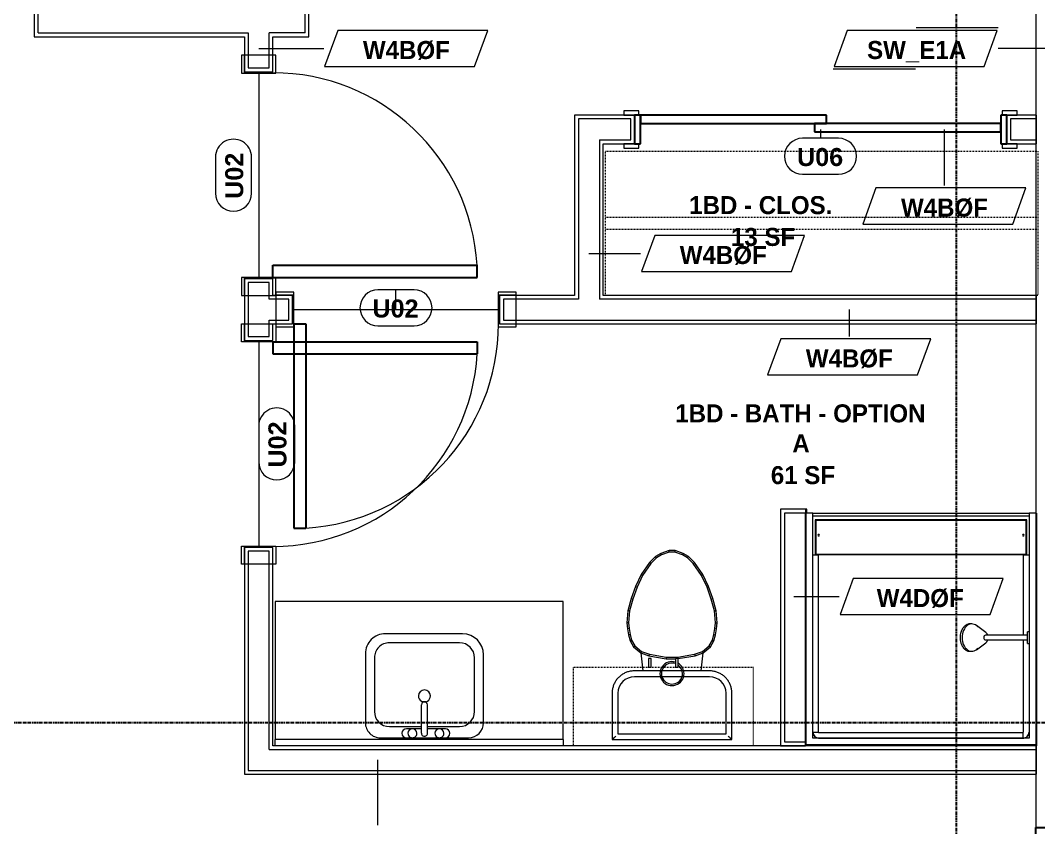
# Model space of a CAD drawing. Header units: inches. Extents: x -4058 to -1781, y 9814 to 12264.
# Drawn here: x -3637.2 to -3467.6, y 11829.7 to 11964.2 of the extents above; entities that cross this region are included whole.
import ezdxf

# ---------------------------------------------------------------- set-up
doc = ezdxf.new("R2010")
doc.units = ezdxf.units.IN
doc.header["$MEASUREMENT"] = 0
doc.linetypes.add('Dash', pattern=[0.25, 0.125, -0.125])
doc.linetypes.add('Grid Line 1_2_', pattern=[0.875, 0.5, -0.125, 0.125, -0.125])
for name, color, linetype, lineweight in [('0-1', 7, 'Continuous', 5), ('0-2', 7, 'Continuous', 9), ('A-AREA-IDEN', 2, 'Continuous', 9), ('A-DOOR-1', 7, 'Continuous', 9), ('A-DOOR-2', 10, 'Continuous', 30), ('A-DOOR-3', 31, 'Continuous', 9), ('A-DOOR-4', 31, 'Continuous', 30), ('A-DOOR-FRAM-2', 10, 'Continuous', 30), ('A-DOOR-FRAM-3', 31, 'Continuous', 30), ('A-DOOR-IDEN', 31, 'Continuous', 9), ('A-FLOR-2', 192, 'Continuous', 9), ('A-WALL', 113, 'Continuous', 18), ('A-WALL-3', 113, 'Continuous', 9), ('A-WALL-IDEN', 211, 'Continuous', 9), ('I-WALL-1', 7, 'Continuous', 9), ('I-WALL-2', 2, 'Continuous', 9), ('P-SANR-FIXT', 6, 'Continuous', 9), ('Q-CASE', 31, 'Continuous', 9), ('Q-CASE-3', 31, 'Dash', 9), ('Q-CASE-HDLN', 31, 'Dash', 9), ('S-GRID-1', 1, 'Grid Line 1_2_', 30)]:
    doc.layers.add(name, color=color, linetype=linetype, lineweight=lineweight)
doc.styles.add('Arial_B', font='arialbd.ttf', dxfattribs={"height": 3})
doc.styles.add('Century Gothic_B_1', font='GOTHICB.TTF', dxfattribs={"height": 3})

# ---------------------------------------------------------------- blocks, each defined once
blk = doc.blocks.new('HOLLOW METAL - UNIT DOOR-2360010-UNIT PLANS - 1ST FLOOR')
at = {"layer": 'A-DOOR-1'}
blk.add_arc((18, -4.8125), 36, 180, 270, dxfattribs=at)
at = {"layer": 'A-DOOR-2'}
for p, q in [((16.25, -4.8125), (18, -4.8125)), ((16.25, -40.8125), (16.25, -4.8125)), ((18, -4.8125), (18, -40.8125)), ((18, -40.8125), (16.25, -40.8125))]:
    blk.add_line(p, q, dxfattribs=at)
at = {"layer": 'A-DOOR-FRAM-2'}
for p, q in [((-20, 3.1875), (-18, 3.1875)), ((-20, -4.8125), (-20, 3.1875)), ((-18, 3.1875), (-18, 1.25)), ((18, 3.1875), (20, 3.1875)), ((18, 1.25), (18, 3.1875)), ((20, 3.1875), (20, -4.8125)), ((-18, 1.25), (-17.375, 1.25)), ((-17.375, 1.25), (-17.375, -2.875)), ((17.375, 1.25), (18, 1.25)), ((17.375, -2.875), (17.375, 1.25)), ((-18, -2.875), (-18, -4.8125)), ((-17.375, -2.875), (-18, -2.875)), ((18, -2.875), (17.375, -2.875)), ((18, -4.8125), (18, -2.875)), ((-18, -4.8125), (-20, -4.8125)), ((20, -4.8125), (18, -4.8125))]:
    blk.add_line(p, q, dxfattribs=at)
blk = doc.blocks.new('CTR - 1st Phase - Common Walls_rvt-1-UNIT PLANS - 1ST FLOOR')
at = {"layer": 'I-WALL-1'}
for p, q in [((-3468.09, 12081.69), (-3468.09, 11882.11)), ((-3468.09, 11843.36), (-3468.09, 11829.74))]:
    blk.add_line(p, q, dxfattribs=at)
at = {"layer": '0-2', "rotation": 270}
blk.add_blockref('HOLLOW METAL - UNIT DOOR-2360010-UNIT PLANS - 1ST FLOOR', (-3463.27, 11809.74), dxfattribs=at)
blk = doc.blocks.new('CTR - 1st Phase - Structure_rvt-1-UNIT PLANS - 1ST FLOOR')
at = {"layer": 'S-GRID-1'}
for p, q in [((-3481.32, 9814.03), (-3481.32, 12247.5)), ((-1781.27, 11847.19), (-4041.78, 11847.19))]:
    blk.add_line(p, q, dxfattribs=at)
blk = doc.blocks.new('SLIDING - FLUSH - SLIDING - FLUSH - 5-0 x 6-8-3203585-UNIT PLANS - 1ST FLOOR')
at = {"layer": 'A-DOOR-3'}
for p, q in [((-30.25, 3), (-32.75, 3)), ((-32.75, 3), (-32.75, 2.25)), ((-32.75, 2.25), (-30.25, 2.25)), ((-30.25, 2.25), (-30.25, 3)), ((30.25, 3), (30.25, 2.25)), ((32.75, 3), (30.25, 3)), ((30.25, 2.25), (32.75, 2.25)), ((32.75, 2.25), (32.75, 3)), ((-30.25, -2.5), (-32.75, -2.5)), ((-32.75, -2.5), (-32.75, -3.25)), ((-32.75, -3.25), (-30.25, -3.25)), ((-30.25, -3.25), (-30.25, -2.5)), ((32.75, -2.5), (30.25, -2.5)), ((30.25, -2.5), (30.25, -3.25)), ((30.25, -3.25), (32.75, -3.25)), ((32.75, -3.25), (32.75, -2.5))]:
    blk.add_line(p, q, dxfattribs=at)
at = {"layer": 'A-DOOR-4'}
for p, q in [((1, 2.25), (-30, 2.25)), ((-30, 2.25), (-30, 0.87)), ((1, 0.87), (1, 2.25)), ((-30, 0.87), (1, 0.87)), ((30, 0.87), (-1, 0.87)), ((-1, 0.87), (-1, -0.5)), ((30, -0.5), (30, 0.87)), ((-1, -0.5), (30, -0.5))]:
    blk.add_line(p, q, dxfattribs=at)
at = {"layer": 'A-DOOR-FRAM-3'}
for p, q in [((-30, 2.25), (-31, 2.25)), ((-31, 2.25), (-31, -2.5)), ((-30, -2.5), (-30, 2.25)), ((31, 2.25), (30, 2.25)), ((30, 2.25), (30, -2.5)), ((31, -2.5), (31, 2.25)), ((-31, -2.5), (-30, -2.5)), ((30, -2.5), (31, -2.5))]:
    blk.add_line(p, q, dxfattribs=at)
blk = doc.blocks.new('SWING - SINGLE - FLUSH - SWING - FLUSH - 2-10 x 6-8 - PRIVACY-4346070-UNIT PLANS - 1ST FLOOR')
at = {"layer": 'A-DOOR-3'}
for p, q in [((-20, 2.37), (-20, 2.87)), ((-20, 2.87), (-17, 2.87)), ((-20, 2.37), (-17, 2.37)), ((-20, -2.88), (-20, 2.37)), ((-17, 2.37), (-20, 2.37)), ((-17, 2.87), (-17, 2.37)), ((-17, 2.37), (-17, -2.88)), ((17, 2.37), (17, 2.87)), ((17, 2.87), (20, 2.87)), ((17, 2.37), (20, 2.37)), ((17, -2.88), (17, 2.37)), ((20, 2.37), (17, 2.37)), ((20, 2.87), (20, 2.37)), ((20, 2.37), (20, -2.88)), ((-17, -2.88), (-20, -2.88)), ((20, -2.88), (17, -2.88))]:
    blk.add_line(p, q, dxfattribs=at)
blk.add_arc((17, -2.38), 34.07, 180, 266.6343, dxfattribs=at)
at = {"layer": 'A-DOOR-4'}
for p, q in [((15, -2.38), (15, -36.38)), ((17, -2.38), (15, -2.38)), ((17, -2.38), (17, -36.38)), ((17, -36.38), (15, -36.38))]:
    blk.add_line(p, q, dxfattribs=at)
blk = doc.blocks.new('SWING - SINGLE - FLUSH - SWING - FLUSH - 2-10 x 6-8 - PRIVACY-4346066-UNIT PLANS - 1ST FLOOR')
at = {"layer": 'A-DOOR-3'}
for p, q in [((-17, 2.87), (-20, 2.87)), ((-20, 2.87), (-20, -2.38)), ((-17, -2.38), (-17, 2.87)), ((20, 2.87), (17, 2.87)), ((17, 2.87), (17, -2.38)), ((20, -2.38), (20, 2.87)), ((-20, -2.38), (-17, -2.38)), ((-17, -2.38), (-20, -2.38)), ((-20, -2.38), (-20, -2.88)), ((-20, -2.88), (-17, -2.88)), ((-17, -2.88), (-17, -2.38)), ((17, -2.38), (20, -2.38)), ((20, -2.38), (17, -2.38)), ((17, -2.38), (17, -2.88)), ((17, -2.88), (20, -2.88)), ((20, -2.88), (20, -2.38))]:
    blk.add_line(p, q, dxfattribs=at)
blk.add_arc((17, 2.37), 34.07, 93.3657, 180, dxfattribs=at)
at = {"layer": 'A-DOOR-4'}
for p, q in [((15, 2.37), (15, 36.38)), ((17, 36.38), (15, 36.38)), ((17, 2.37), (17, 36.38)), ((17, 2.37), (15, 2.37))]:
    blk.add_line(p, q, dxfattribs=at)
blk = doc.blocks.new('M_Sink Vanity-Square - 500 x 440mm-1352614-UNIT PLANS - 1ST FLOOR')
at = {"layer": 'P-SANR-FIXT'}
for p, q in [((7.96, 7.09), (-6.72, 7.09)), ((3.62, 7.09), (-2.88, 7.09)), ((0.12, 5.22), (-5.22, 5.22)), ((-2.88, 5.59), (0.12, 5.59)), ((0.12, 6.33), (0.12, 1.59)), ((1.12, 6.33), (1.12, 1.59)), ((1.12, 5.59), (3.62, 5.59)), ((6.46, 5.22), (1.12, 5.22)), ((-9.22, 4.59), (-9.22, -6.73)), ((10.46, -6.91), (10.46, 4.59)), ((-7.72, 2.72), (-7.72, -6.23)), ((8.96, -6.23), (8.96, 2.72)), ((-5.22, -8.73), (6.46, -8.73)), ((-5.72, -10.23), (7.14, -10.23))]:
    blk.add_line(p, q, dxfattribs=at)
for centre, radius, start, end in [((-6.72, 4.59), 2.5, 90, 180), ((-2.88, 6.34), 0.75, 90, 270), ((-1.88, 6.34), 0.75, 360, 180), ((0.62, 6.33), 0.5, 360, 180), ((2.62, 6.34), 0.75, 360, 180), ((3.62, 6.34), 0.75, 270, 90), ((7.96, 4.59), 2.5, 360, 90), ((-5.22, 2.72), 2.5, 90, 180), ((-1.88, 6.34), 0.75, 180, 0), ((2.62, 6.34), 0.75, 180, 360), ((6.46, 2.72), 2.5, 0, 90), ((0.62, 0.13), 1, 360, 180), ((0.62, 0.13), 1, 180, 0), ((0.62, 1.59), 0.5, 180, 0), ((-5.72, -6.73), 3.5, 180, 270), ((-5.22, -6.23), 2.5, 180, 270), ((6.46, -6.23), 2.5, 270, 0), ((7.14, -6.91), 3.32, 270, 0)]:
    blk.add_arc(centre, radius, start, end, dxfattribs=at)
blk = doc.blocks.new('Toilet-Domestic-3D - Toilet-Domestic-3D-4375995-UNIT PLANS - 1ST FLOOR')
at = {"layer": 'P-SANR-FIXT'}
for p, q in [((-0.5, 12), (-1.87, 11.5)), ((-0.46, 11.75), (-0.5, 12)), ((0.5, 12), (-0.5, 12)), ((0.46, 11.75), (0.5, 12)), ((1.87, 11.5), (0.5, 12)), ((-2.74, 11), (-3.74, 10)), ((-2.59, 10.8), (-3.55, 9.84)), ((-1.87, 11.5), (-2.74, 11)), ((-2.59, 10.8), (-2.74, 11)), ((-1.77, 11.27), (-2.59, 10.8)), ((-1.77, 11.27), (-1.87, 11.5)), ((-0.46, 11.75), (-1.77, 11.27)), ((0.46, 11.75), (-0.46, 11.75)), ((1.77, 11.27), (0.46, 11.75)), ((1.77, 11.27), (1.87, 11.5)), ((2.59, 10.8), (1.77, 11.27)), ((2.74, 11), (1.87, 11.5)), ((2.59, 10.8), (2.74, 11)), ((3.55, 9.84), (2.59, 10.8)), ((3.74, 10), (2.74, 11)), ((-3.74, 10), (-5.13, 8)), ((-3.55, 9.84), (-4.91, 7.88)), ((-3.55, 9.84), (-3.74, 10)), ((3.55, 9.84), (3.74, 10)), ((4.91, 7.88), (3.55, 9.84)), ((5.13, 8), (3.74, 10)), ((-5.13, 8), (-6.06, 6)), ((-4.91, 7.88), (-5.83, 5.9)), ((-4.91, 7.88), (-5.13, 8)), ((4.91, 7.88), (5.13, 8)), ((5.83, 5.9), (4.91, 7.88)), ((6.06, 6), (5.13, 8)), ((-6.06, 6), (-6.79, 4)), ((-5.83, 5.9), (-6.55, 3.92)), ((-5.83, 5.9), (-6.06, 6)), ((5.83, 5.9), (6.06, 6)), ((6.55, 3.92), (5.83, 5.9)), ((6.79, 4), (6.06, 6)), ((-6.79, 4), (-7.33, 1.99)), ((-6.55, 3.92), (-7.08, 1.95)), ((-6.55, 3.92), (-6.79, 4)), ((6.55, 3.92), (6.79, 4)), ((7.08, 1.95), (6.55, 3.92)), ((7.33, 1.99), (6.79, 4)), ((-7.33, 1.99), (-7.5, 0)), ((-7.08, 1.95), (-7.33, 1.99)), ((-7.08, 1.95), (-7.25, 0)), ((7.08, 1.95), (7.33, 1.99)), ((7.25, 0), (7.08, 1.95)), ((7.5, 0), (7.33, 1.99)), ((-7.25, 0), (-7.5, 0)), ((-7.5, 0), (-7.41, -1)), ((-7.16, -0.96), (-7.41, -1)), ((-7.41, -1), (-7.24, -2)), ((-7.25, 0), (-7.16, -0.96)), ((-7.16, -0.96), (-6.99, -1.95)), ((6.99, -1.95), (7.16, -0.96)), ((7.16, -0.96), (7.25, 0)), ((7.16, -0.96), (7.41, -1)), ((7.24, -2), (7.41, -1)), ((7.25, 0), (7.5, 0)), ((7.41, -1), (7.5, 0)), ((-6.99, -1.95), (-7.24, -2)), ((-7.24, -2), (-6.97, -3)), ((-6.99, -1.95), (-6.73, -2.9)), ((-6.73, -2.9), (-6.97, -3)), ((-6.97, -3), (-6.4, -4)), ((-6.73, -2.9), (-6.21, -3.84)), ((6.21, -3.84), (6.73, -2.9)), ((6.4, -4), (6.97, -3)), ((6.73, -2.9), (6.99, -1.95)), ((6.73, -2.9), (6.97, -3)), ((6.97, -3), (7.24, -2)), ((6.99, -1.95), (7.24, -2)), ((-6.4, -4), (-6.21, -3.84)), ((-6.4, -4), (-5.21, -5)), ((-6.21, -3.84), (-5.08, -4.78)), ((-5.08, -4.78), (-5.21, -5)), ((-5.21, -5), (-4.86, -8.02)), ((-5.21, -5), (-3.84, -5.5)), ((-5.08, -4.78), (-3.77, -5.26)), ((3.77, -5.26), (5.08, -4.78)), ((3.84, -5.5), (5.21, -5)), ((4.86, -8.02), (5.21, -5)), ((5.08, -4.78), (6.21, -3.84)), ((5.08, -4.78), (5.21, -5)), ((5.21, -5), (6.4, -4)), ((6.21, -3.84), (6.4, -4)), ((-3.77, -5.26), (-3.84, -5.5)), ((-3.84, -5.5), (-1, -6)), ((-3.77, -5.26), (-0.98, -5.75)), ((-0.98, -5.75), (-1, -6)), ((-1, -6), (0.56, -6)), ((-0.98, -5.75), (0.98, -5.75)), ((0.98, -5.75), (3.77, -5.26)), ((0.98, -5.75), (1, -5.98)), ((1.05, -5.99), (3.84, -5.5)), ((3.77, -5.26), (3.84, -5.5)), ((6.25, -8.02), (-6.25, -8.02)), ((6.25, -9), (-6.25, -9)), ((6.25, -9), (-6.25, -9)), ((-9.98, -11.75), (-9.98, -19.48)), ((-9, -11.75), (-9, -18.5)), ((-9, -11.75), (-9, -18.5)), ((9, -18.5), (9, -11.75)), ((9, -18.5), (9, -11.75)), ((9.98, -19.48), (9.98, -11.75)), ((-9, -18.5), (9, -18.5)), ((-9, -18.5), (9, -18.5)), ((-9.98, -19.48), (-9.86, -19.36)), ((-9.98, -19.48), (9.98, -19.48)), ((9.86, -19.36), (9.98, -19.48))]:
    blk.add_line(p, q, dxfattribs=at)
at = {"layer": 'P-SANR-FIXT', "flags": 128}
for points in [[(-6.25, -8.02), (-6.4, -8.03), (-6.55, -8.03), (-6.7, -8.05), (-6.84, -8.07), (-6.99, -8.1), (-7.14, -8.13), (-7.28, -8.17), (-7.42, -8.21), (-7.56, -8.26), (-7.7, -8.32), (-7.84, -8.38), (-7.97, -8.44), (-8.1, -8.52), (-8.23, -8.59), (-8.35, -8.67), (-8.48, -8.76), (-8.59, -8.85), (-8.71, -8.95), (-8.82, -9.05), (-8.92, -9.15), (-9.03, -9.26), (-9.12, -9.38), (-9.22, -9.49), (-9.3, -9.61), (-9.39, -9.74), (-9.46, -9.86), (-9.54, -9.99), (-9.6, -10.13), (-9.67, -10.26), (-9.72, -10.4), (-9.78, -10.54), (-9.82, -10.68), (-9.86, -10.83), (-9.89, -10.97), (-9.92, -11.12), (-9.95, -11.26), (-9.96, -11.41), (-9.97, -11.56), (-9.98, -11.71), (-9.98, -11.75)], [(9.98, -11.75), (9.97, -11.6), (9.97, -11.45), (9.95, -11.3), (9.93, -11.16), (9.9, -11.01), (9.87, -10.86), (9.83, -10.72), (9.79, -10.58), (9.74, -10.44), (9.68, -10.3), (9.62, -10.16), (9.56, -10.03), (9.48, -9.9), (9.41, -9.77), (9.33, -9.65), (9.24, -9.52), (9.15, -9.41), (9.05, -9.29), (8.95, -9.18), (8.85, -9.08), (8.74, -8.97), (8.62, -8.88), (8.51, -8.78), (8.39, -8.7), (8.26, -8.61), (8.14, -8.54), (8.01, -8.46), (7.87, -8.4), (7.74, -8.33), (7.6, -8.28), (7.46, -8.22), (7.32, -8.18), (7.17, -8.14), (7.03, -8.11), (6.88, -8.08), (6.74, -8.05), (6.59, -8.04), (6.44, -8.03), (6.29, -8.02), (6.25, -8.02)]]:
    blk.add_lwpolyline(points, dxfattribs=at)
at = {"layer": 'P-SANR-FIXT'}
for centre, radius, start, end in [((0, -8.48), 2, 73.137, 0), ((0, -8.48), 1.75, 70.9831, 0), ((0, -8.48), 2, 0, 57.9286), ((0, -8.48), 1.75, 0, 51.2446), ((-6.25, -11.75), 2.75, 90, 180), ((-6.25, -11.75), 2.75, 90, 180), ((6.25, -11.75), 2.75, 0, 90), ((6.25, -11.75), 2.75, 360, 90)]:
    blk.add_arc(centre, radius, start, end, dxfattribs=at)
for points in [[(-9.98, -19.48), (-9.98, -19.48), (-9.98, -19.48), (-9.98, -19.48)], [(9.98, -19.48), (9.98, -19.48), (9.98, -19.48), (9.98, -19.48)]]:
    blk.add_open_spline(points, degree=3, dxfattribs=at)
for points, knots in [([(-9.86, -19.36), (-9.86, -19.36), (-9.85, -19.35), (-9.82, -19.32), (-9.8, -19.3), (-9.78, -19.28), (-9.75, -19.25), (-9.71, -19.21), (-9.66, -19.16), (-9.6, -19.1), (-9.55, -19.05), (-9.47, -18.97), (-9.41, -18.91), (-9.37, -18.87)], [0, 0, 0, 0, 0.166667, 0.25, 0.291667, 0.333333, 0.416667, 0.5, 0.583333, 0.666667, 0.75, 0.833333, 1, 1, 1, 1]), ([(9.37, -18.87), (9.41, -18.91), (9.47, -18.97), (9.55, -19.05), (9.6, -19.1), (9.66, -19.16), (9.71, -19.21), (9.75, -19.25), (9.78, -19.28), (9.8, -19.3), (9.82, -19.32), (9.85, -19.35), (9.86, -19.36), (9.86, -19.36)], [-1, -1, -1, -1, -0.833333, -0.75, -0.666667, -0.583333, -0.5, -0.416667, -0.333333, -0.291667, -0.25, -0.166667, 0, 0, 0, 0])]:
    blk.add_open_spline(points, degree=3, knots=knots, dxfattribs=at)
blk = doc.blocks.new('Bath Vanity - Bath Vanity 48_-2551079-UNIT PLANS - 1ST FLOOR')
at = {"layer": 'Q-CASE'}
for p, q in [((-23.26, -1), (-23.26, -24)), ((24.74, -24), (24.74, -1)), ((-23.26, -24), (24.74, -24))]:
    blk.add_line(p, q, dxfattribs=at)
blk = doc.blocks.new('BATHROOM MIRROR - BATHROOM MIRROR 48_-3124766-UNIT PLANS - 1ST FLOOR')
at = {"layer": 'Q-CASE'}
for p, q in [((24.74, 24), (-23.26, 24)), ((-23.26, 23), (-23.26, 24)), ((24.74, 24), (24.74, 23)), ((-23.26, 23), (24.74, 23))]:
    blk.add_line(p, q, dxfattribs=at)
blk = doc.blocks.new('300 Series Wall Hung Cabinet_326 - 30_-2909952-UNIT PLANS - 1ST FLOOR')
at = {"layer": 'Q-CASE'}
for p, q in [((-2.5, -13.19), (-2.01, -13.19)), ((-2.5, -13.19), (-2.5, -14.69)), ((-2.01, -14.69), (-2.01, -13.19)), ((2, -13.19), (2.49, -13.19)), ((2, -13.19), (2, -14.69)), ((2.49, -14.69), (2.49, -13.19)), ((-2.5, -14.69), (-2.01, -14.69)), ((2, -14.69), (2.49, -14.69))]:
    blk.add_line(p, q, dxfattribs=at)
at = {"layer": 'Q-CASE-3'}
for p, q in [((15, -0.19), (-15, -0.19)), ((-15, -0.19), (-15, -13.19)), ((15, -13.19), (15, -0.19)), ((-15, -13.19), (15, -13.19))]:
    blk.add_line(p, q, dxfattribs=at)
blk = doc.blocks.new('OD_CW_Closet - OD_CW_Closet-3786589-UNIT PLANS - 1ST FLOOR')
at = {"layer": 'Q-CASE-HDLN'}
for p, q in [((0.74, -24), (0.74, 0)), ((0.74, 0), (72.74, 0)), ((72.74, 0), (72.74, -24)), ((0.74, -11), (72.74, -11)), ((0.74, -13), (72.74, -13)), ((72.74, -24), (0.74, -24))]:
    blk.add_line(p, q, dxfattribs=at)
blk = doc.blocks.new('The Shower - The Shower-4199730-UNIT PLANS - 1ST FLOOR')
at = {"layer": 'P-SANR-FIXT'}
for p, q in [((0, 39.25), (0.12, 39.25)), ((0, 0.5), (0, 39.25)), ((1.25, 39.25), (0.12, 39.25)), ((0.12, 0.62), (0.12, 39.25)), ((1.25, 39.25), (37.25, 39.25)), ((1.25, 38.75), (1.25, 39.25)), ((1.25, 1.75), (1.25, 39.25)), ((37.25, 39.25), (37.25, 38.75)), ((38.38, 39.25), (37.25, 39.25)), ((37.25, 39.25), (37.25, 19.48)), ((38.38, 39.25), (38.5, 39.25)), ((38.38, 39.25), (38.38, 0.62)), ((38.5, 39.25), (38.5, 0.5)), ((37.25, 38.75), (1.25, 38.75)), ((1.62, 38.13), (1.62, 32.27)), ((36.88, 38.13), (1.62, 38.13)), ((36.75, 38), (1.75, 38)), ((1.75, 38), (1.75, 32.38)), ((36.75, 32.38), (36.75, 38)), ((36.88, 32.27), (36.88, 38.13)), ((1.75, 32.38), (36.75, 32.38)), ((2.2, 2.75), (2.2, 32.27)), ((36.3, 32.27), (2.2, 32.27)), ((36.3, 18.89), (36.3, 32.27)), ((36.3, 2.75), (36.3, 18.11)), ((37.25, 17.52), (37.25, 1.75)), ((37.25, 1.75), (1.25, 1.75)), ((1.28, 2.51), (1.3, 2.43)), ((1.37, 2.28), (1.38, 2.26)), ((1.4, 2.23), (1.42, 2.2)), ((1.51, 2.08), (1.58, 2.01)), ((1.7, 1.92), (1.73, 1.9)), ((1.93, 1.8), (2.01, 1.78)), ((2.25, 2.7), (36.25, 2.7)), ((2.25, 1.77), (36.25, 1.77)), ((36.25, 1.75), (36.25, 1.77)), ((36.49, 1.78), (36.57, 1.8)), ((36.77, 1.9), (36.8, 1.92)), ((36.92, 2.01), (36.99, 2.08)), ((37.08, 2.2), (37.1, 2.23)), ((37.12, 2.26), (37.13, 2.28)), ((37.2, 2.43), (37.22, 2.51)), ((38.5, 0.5), (0, 0.5)), ((38.38, 0.62), (0.12, 0.62))]:
    blk.add_line(p, q, dxfattribs=at)
for centre, radius, start, end in [((2.2, 35.56), 0.125, 0, 180), ((36.3, 35.56), 0.125, 0, 180), ((2.2, 35.56), 0.125, 180, 0), ((36.3, 35.56), 0.125, 180, 0), ((2.25, 2.75), 1, 180, 270), ((36.25, 2.75), 1, 270, 0)]:
    blk.add_arc(centre, radius, start, end, dxfattribs=at)
for centre, major_axis, start_param, end_param in [((2.2, 32.28), (-0.95, 0), 0, 1.570796), ((36.3, 32.28), (0.95, 0), 4.712389, 6.283185)]:
    blk.add_ellipse(centre, major_axis=major_axis, ratio=0.019505, start_param=start_param, end_param=end_param, dxfattribs=at)
for points, knots in [([(1.25, 2.77), (1.25, 2.77), (1.27, 2.76), (1.4, 2.76), (1.64, 2.75), (1.95, 2.75), (2.12, 2.75), (2.2, 2.75)], [-1, -1, -1, -1, -0.833333, -0.666667, -0.333333, -0.166667, 0, 0, 0, 0]), ([(1.25, 2.77), (1.25, 2.7), (1.26, 2.57), (1.34, 2.32), (1.53, 2.04), (1.8, 1.86), (2.06, 1.78), (2.19, 1.77), (2.25, 1.77)], [-1, -1, -1, -1, -0.874768, -0.749536, -0.499072, -0.248608, -0.123376, 0.001856, 0.001856, 0.001856, 0.001856]), ([(1.59, 2), (1.55, 2.04), (1.47, 2.12), (1.41, 2.21), (1.38, 2.25)], [0.4597287, 0.4597287, 0.4597287, 0.4597287, 0.5714286, 0.666048, 0.666048, 0.666048, 0.666048]), ([(2.25, 1.75), (2.17, 1.75), (2.03, 1.77), (1.86, 1.82), (1.77, 1.87), (1.75, 1.88)], [0, 0, 0, 0, 0.1428571, 0.2857143, 0.332096, 0.332096, 0.332096, 0.332096]), ([(2.2, 2.75), (2.2, 2.74), (2.2, 2.74), (2.2, 2.73), (2.21, 2.72), (2.21, 2.72), (2.22, 2.71), (2.23, 2.71), (2.24, 2.7), (2.24, 2.7), (2.25, 2.7), (2.25, 2.7)], [-1, -1, -1, -1, -0.833333, -0.75, -0.666667, -0.583333, -0.416667, -0.291667, -0.208333, -0.083333, 0, 0, 0, 0]), ([(36.25, 1.77), (36.32, 1.77), (36.45, 1.78), (36.7, 1.86), (36.98, 2.04), (37.16, 2.32), (37.24, 2.57), (37.25, 2.7), (37.25, 2.77)], [-1, -1, -1, -1, -0.874768, -0.749536, -0.499072, -0.248608, -0.123376, 0.001856, 0.001856, 0.001856, 0.001856]), ([(36.25, 2.7), (36.26, 2.7), (36.26, 2.7), (36.27, 2.7), (36.28, 2.71), (36.28, 2.71), (36.29, 2.72), (36.29, 2.73), (36.3, 2.74), (36.3, 2.74), (36.3, 2.75), (36.3, 2.75)], [-1, -1, -1, -1, -0.833333, -0.75, -0.666667, -0.583333, -0.416667, -0.291667, -0.208333, -0.083333, 0, 0, 0, 0]), ([(36.25, 1.8), (36.25, 1.82), (36.25, 1.91), (36.25, 2.14), (36.25, 2.45), (36.25, 2.62), (36.25, 2.7)], [-0.8333333, -0.8333333, -0.8333333, -0.8333333, -0.6666667, -0.3333333, -0.1666667, 0, 0, 0, 0]), ([(36.75, 1.88), (36.7, 1.85), (36.59, 1.8), (36.42, 1.76), (36.31, 1.75), (36.25, 1.75)], [0.6665409, 0.6665409, 0.6665409, 0.6665409, 0.7857143, 0.8928571, 1, 1, 1, 1]), ([(37.01, 2.11), (36.97, 2.05), (36.89, 1.97), (36.79, 1.91), (36.75, 1.88)], [0.4462442, 0.4462442, 0.4462442, 0.4462442, 0.5714286, 0.666048, 0.666048, 0.666048, 0.666048]), ([(37.19, 2.42), (37.18, 2.38), (37.16, 2.33), (37.13, 2.27), (37.12, 2.25)], [0.2167295, 0.2167295, 0.2167295, 0.2167295, 0.2857143, 0.332096, 0.332096, 0.332096, 0.332096])]:
    blk.add_open_spline(points, degree=3, knots=knots, dxfattribs=at)
for points in [[(1.25, 2.71), (1.25, 2.72), (1.25, 2.74), (1.25, 2.75)], [(1.38, 2.25), (1.37, 2.27), (1.36, 2.3), (1.35, 2.32)], [(1.75, 1.88), (1.71, 1.91), (1.67, 1.94), (1.63, 1.97)], [(37.12, 2.25), (37.09, 2.21), (37.07, 2.18), (37.05, 2.15)], [(37.25, 2.75), (37.25, 2.72), (37.25, 2.7), (37.25, 2.67)]]:
    blk.add_open_spline(points, degree=3, dxfattribs=at)
blk = doc.blocks.new('Shower Head - Shower Head-3265626-UNIT PLANS - 1ST FLOOR')
at = {"layer": 'P-SANR-FIXT'}
for p, q in [((-0.98, 0), (-0.98, -0.26)), ((-0.98, 0), (0.98, 0)), ((0.98, -0.26), (-0.98, -0.26)), ((-0.39, -0.26), (-0.39, -1)), ((0.39, -1), (0.39, -0.26)), ((0.98, -0.26), (0.98, 0)), ((-0.39, -6.01), (-0.39, -7.27)), ((0.39, -7.27), (0.39, -6.01)), ((-0.84, -7.19), (-2.02, -8.78)), ((2.02, -8.78), (0.84, -7.19)), ((-2.28, -9.54), (-2.28, -9.81)), ((2.28, -9.81), (2.28, -9.54))]:
    blk.add_line(p, q, dxfattribs=at)
at = {"layer": 'P-SANR-FIXT', "flags": 128}
for points in [[(-0.39, -1), (-0.39, -1.29), (-0.39, -1.57), (-0.39, -1.85), (-0.39, -2.13), (-0.39, -2.41), (-0.39, -2.69), (-0.39, -2.96), (-0.39, -3.23), (-0.39, -3.5), (-0.39, -3.76), (-0.39, -4.02), (-0.39, -4.27), (-0.39, -4.52), (-0.39, -4.77), (-0.39, -5), (-0.39, -5.23), (-0.39, -5.46), (-0.39, -5.67), (-0.39, -5.88), (-0.39, -6.01)], [(0.39, -6.01), (0.39, -5.81), (0.39, -5.6), (0.39, -5.38), (0.39, -5.15), (0.39, -4.92), (0.39, -4.68), (0.39, -4.43), (0.39, -4.18), (0.39, -3.93), (0.39, -3.67), (0.39, -3.4), (0.39, -3.13), (0.39, -2.86), (0.39, -2.59), (0.39, -2.31), (0.39, -2.03), (0.39, -1.75), (0.39, -1.46), (0.39, -1.18), (0.39, -1)], [(-0.39, -6.87), (-0.43, -6.88), (-0.46, -6.9), (-0.49, -6.91), (-0.52, -6.93), (-0.55, -6.94), (-0.58, -6.96), (-0.61, -6.98), (-0.64, -7), (-0.67, -7.03), (-0.7, -7.05), (-0.73, -7.07), (-0.76, -7.1), (-0.78, -7.13), (-0.81, -7.16), (-0.83, -7.19), (-0.84, -7.19)], [(0.84, -7.19), (0.81, -7.16), (0.79, -7.13), (0.76, -7.1), (0.73, -7.08), (0.7, -7.05), (0.68, -7.03), (0.65, -7.01), (0.62, -6.98), (0.59, -6.97), (0.56, -6.95), (0.53, -6.93), (0.49, -6.91), (0.46, -6.9), (0.43, -6.89), (0.4, -6.87)], [(-2.28, -9.81), (-2.28, -9.88), (-2.28, -9.95), (-2.27, -10.02), (-2.25, -10.09), (-2.24, -10.16), (-2.21, -10.23), (-2.19, -10.3), (-2.16, -10.36), (-2.13, -10.43), (-2.09, -10.49), (-2.05, -10.55), (-2.01, -10.61), (-1.97, -10.67), (-1.92, -10.73), (-1.86, -10.79), (-1.81, -10.84), (-1.75, -10.89), (-1.69, -10.94), (-1.63, -10.99), (-1.57, -11.04), (-1.5, -11.08), (-1.43, -11.12), (-1.36, -11.16), (-1.28, -11.2), (-1.21, -11.24), (-1.13, -11.27), (-1.05, -11.3), (-0.97, -11.33), (-0.89, -11.36), (-0.81, -11.38), (-0.72, -11.4), (-0.64, -11.42), (-0.55, -11.44), (-0.47, -11.45), (-0.38, -11.46), (-0.29, -11.47), (-0.2, -11.48), (-0.11, -11.49), (-0.02, -11.49), (0, -11.49)], [(0, -11.49), (0.09, -11.49), (0.18, -11.48), (0.27, -11.48), (0.35, -11.47), (0.44, -11.46), (0.53, -11.44), (0.62, -11.43), (0.7, -11.41), (0.79, -11.39), (0.87, -11.36), (0.95, -11.34), (1.03, -11.31), (1.11, -11.28), (1.19, -11.25), (1.26, -11.21), (1.34, -11.17), (1.41, -11.13), (1.48, -11.09), (1.55, -11.05), (1.61, -11), (1.68, -10.95), (1.74, -10.9), (1.8, -10.85), (1.85, -10.8), (1.9, -10.74), (1.95, -10.69), (2, -10.63), (2.04, -10.57), (2.08, -10.51), (2.12, -10.44), (2.15, -10.38), (2.18, -10.31), (2.21, -10.25), (2.23, -10.18), (2.25, -10.11), (2.26, -10.04), (2.27, -9.97), (2.28, -9.9), (2.28, -9.83), (2.28, -9.81)]]:
    blk.add_lwpolyline(points, dxfattribs=at)
at = {"layer": 'P-SANR-FIXT'}
for centre, major_axis, start_param, end_param in [((0, -7.27), (0.394, 0), 3.141593, 4.712389), ((0, -7.27), (-0.394, 0), 1.570796, 3.141593), ((0, -9.54), (2.28, 0), 2.468394, 4.712389), ((0, -9.54), (-2.28, 0), 1.570796, 3.814791)]:
    blk.add_ellipse(centre, major_axis=major_axis, ratio=0.707107, start_param=start_param, end_param=end_param, dxfattribs=at)
blk = doc.blocks.new('Wall Tag - Shear Wall-3956451-UNIT PLANS - 1ST FLOOR')
at = {"layer": 'A-WALL-IDEN'}
for p, q in [((0.4291, 0.1068), (0.0033, 0.1068)), ((-0.3561, 0.0937), (-0.4244, -0.0937)), ((0.4244, 0.0937), (-0.3561, 0.0937)), ((0.3561, -0.0937), (0.4244, 0.0937)), ((-0.4244, -0.0937), (0.3561, -0.0937)), ((0, -0.1068), (-0.4291, -0.1068))]:
    blk.add_line(p, q, dxfattribs=at)
blk = doc.blocks.new('Wall Tag - Arch Wall-3956453-UNIT PLANS - 1ST FLOOR')
at = {"layer": 'A-WALL-IDEN'}
for p, q in [((-0.3561, 0.0937), (-0.4244, -0.0937)), ((0.4244, 0.0937), (-0.3561, 0.0937)), ((0.3561, -0.0937), (0.4244, 0.0937)), ((-0.4244, -0.0937), (0.3561, -0.0937))]:
    blk.add_line(p, q, dxfattribs=at)
blk = doc.blocks.new('Door Tag - Type Mark-2601225-UNIT PLANS - 1ST FLOOR')
at = {"layer": 'A-DOOR-IDEN'}
for p, q in [((0.09375, 0.09375), (-0.09375, 0.09375)), ((-0.09375, -0.09375), (0.09375, -0.09375))]:
    blk.add_line(p, q, dxfattribs=at)
for centre, start, end in [((-0.09375, 0), 90, 270), ((0.09375, 0), 270, 90)]:
    blk.add_arc(centre, 0.09375, start, end, dxfattribs=at)

msp = doc.modelspace()

# ---------------------------------------------------------------- linework, layer by layer
at = {"layer": 'A-DOOR-IDEN'}
for p, q in [((-3503.93, 11945.99), (-3503.93, 11944.52)), ((-3574.65, 11915.99), (-3574.65, 11919.29))]:
    msp.add_line(p, q, dxfattribs=at)
at = {"layer": 'A-FLOR-2'}
for p, q in [((-3597.52, 11955.36), (-3597.52, 11921.36)), ((-3591.65, 11915.99), (-3557.65, 11915.99)), ((-3597.52, 11910.61), (-3597.52, 11876.61))]:
    msp.add_line(p, q, dxfattribs=at)
at = {"layer": 'A-WALL'}
for p, q in [((-3634.27, 11962.06), (-3634.27, 12081.69)), ((-3589.77, 11962.06), (-3589.77, 11976)), ((-3634.27, 11962.06), (-3599.27, 11962.06)), ((-3599.27, 11962.06), (-3599.27, 11956.24)), ((-3595.77, 11956.24), (-3595.77, 11962.06)), ((-3589.77, 11962.06), (-3595.77, 11962.06)), ((-3599.27, 11956.24), (-3595.77, 11956.24)), ((-3535.55, 11947.74), (-3544.27, 11947.74)), ((-3544.27, 11947.74), (-3544.27, 11917.74)), ((-3535.55, 11944.24), (-3535.55, 11947.74)), ((-3467.96, 11947.74), (-3472.3, 11947.74)), ((-3472.3, 11947.74), (-3472.3, 11944.24)), ((-3540.77, 11944.24), (-3535.55, 11944.24)), ((-3540.77, 11944.24), (-3540.77, 11917.74)), ((-3472.3, 11944.24), (-3467.96, 11944.24)), ((-3595.77, 11920.49), (-3599.27, 11920.49)), ((-3599.27, 11920.49), (-3599.27, 11911.49)), ((-3595.77, 11917.74), (-3595.77, 11920.49)), ((-3592.52, 11917.74), (-3595.77, 11917.74)), ((-3592.52, 11914.24), (-3592.52, 11917.74)), ((-3556.77, 11917.74), (-3556.77, 11914.24)), ((-3544.27, 11917.74), (-3556.77, 11917.74)), ((-3467.96, 11917.74), (-3540.77, 11917.74)), ((-3595.77, 11911.49), (-3595.77, 11914.24)), ((-3595.77, 11914.24), (-3592.52, 11914.24)), ((-3556.77, 11914.24), (-3467.96, 11914.24)), ((-3599.27, 11911.49), (-3595.77, 11911.49)), ((-3506.46, 11882.11), (-3509.96, 11882.11)), ((-3509.96, 11882.11), (-3509.96, 11843.99)), ((-3506.46, 11882.74), (-3506.46, 11882.11)), ((-3595.77, 11875.74), (-3599.27, 11875.74)), ((-3599.27, 11875.74), (-3599.27, 11839.24)), ((-3595.77, 11842.74), (-3595.77, 11875.74)), ((-3595.77, 11842.74), (-3467.96, 11842.74)), ((-3509.96, 11843.99), (-3506.46, 11843.99)), ((-3599.27, 11839.24), (-3467.96, 11839.24))]:
    msp.add_line(p, q, dxfattribs=at)
at = {"layer": 'A-WALL-3'}
for p, q in [((-3634.9, 12081.69), (-3634.9, 11961.44)), ((-3589.15, 11961.44), (-3589.15, 11976.63)), ((-3634.9, 11961.44), (-3630.15, 11961.44)), ((-3599.9, 11961.44), (-3599.9, 11955.61)), ((-3595.15, 11955.61), (-3595.15, 11961.44)), ((-3593.9, 11961.44), (-3589.15, 11961.44)), ((-3599.9, 11955.61), (-3595.15, 11955.61)), ((-3534.93, 11948.36), (-3544.9, 11948.36)), ((-3544.9, 11948.36), (-3544.9, 11918.36)), ((-3534.93, 11943.61), (-3534.93, 11948.36)), ((-3467.96, 11948.36), (-3472.93, 11948.36)), ((-3472.93, 11948.36), (-3472.93, 11943.61)), ((-3467.96, 11943.61), (-3467.96, 11948.36)), ((-3540.15, 11943.61), (-3534.93, 11943.61)), ((-3540.15, 11918.36), (-3540.15, 11943.61)), ((-3472.93, 11943.61), (-3467.96, 11943.61)), ((-3595.15, 11921.11), (-3599.9, 11921.11)), ((-3599.9, 11921.11), (-3599.9, 11910.86)), ((-3595.15, 11918.36), (-3595.15, 11921.11)), ((-3591.9, 11918.36), (-3595.15, 11918.36)), ((-3591.9, 11913.61), (-3591.9, 11918.36)), ((-3544.9, 11918.36), (-3557.4, 11918.36)), ((-3557.4, 11918.36), (-3557.4, 11913.61)), ((-3467.96, 11918.36), (-3540.15, 11918.36)), ((-3467.96, 11913.61), (-3467.96, 11918.36)), ((-3595.15, 11910.86), (-3595.15, 11913.61)), ((-3595.15, 11913.61), (-3591.9, 11913.61)), ((-3557.4, 11913.61), (-3467.96, 11913.61)), ((-3599.9, 11910.86), (-3595.15, 11910.86)), ((-3506.21, 11882.74), (-3510.59, 11882.74)), ((-3510.59, 11882.74), (-3510.59, 11843.36)), ((-3506.21, 11882.11), (-3506.21, 11882.74)), ((-3595.15, 11876.36), (-3599.9, 11876.36)), ((-3599.9, 11876.36), (-3599.9, 11838.61)), ((-3595.15, 11843.36), (-3595.15, 11876.36)), ((-3506.46, 11843.36), (-3595.15, 11843.36)), ((-3510.59, 11843.36), (-3506.46, 11843.36)), ((-3467.96, 11838.61), (-3467.96, 11843.36)), ((-3599.9, 11838.61), (-3467.96, 11838.61))]:
    msp.add_line(p, q, dxfattribs=at)
at = {"layer": 'A-WALL-IDEN'}
for p, q in [((-3597.52, 11959.47), (-3586.68, 11959.47)), ((-3463.52, 11959.47), (-3474.37, 11959.47)), ((-3483.33, 11945.99), (-3483.33, 11936.65)), ((-3542.52, 11925.33), (-3533.9, 11925.33)), ((-3499.18, 11915.99), (-3499.18, 11911.53)), ((-3508.4, 11868.2), (-3500.84, 11868.2)), ((-3577.74, 11840.99), (-3577.74, 11830.11))]:
    msp.add_line(p, q, dxfattribs=at)
at = {"layer": 'I-WALL-2'}
for p, q in [((-3630.15, 11961.44), (-3599.9, 11961.44)), ((-3595.15, 11961.44), (-3593.9, 11961.44))]:
    msp.add_line(p, q, dxfattribs=at)

# ---------------------------------------------------------------- block references
at = {"layer": '0-1'}
for name in ['CTR - 1st Phase - Structure_rvt-1-UNIT PLANS - 1ST FLOOR', 'CTR - 1st Phase - Common Walls_rvt-1-UNIT PLANS - 1ST FLOOR']:
    msp.add_blockref(name, (0, 0), dxfattribs=at)
at = {"layer": 'A-DOOR-3'}
for name, p, rotation in [('SWING - SINGLE - FLUSH - SWING - FLUSH - 2-10 x 6-8 - PRIVACY-4346066-UNIT PLANS - 1ST FLOOR', (-3597.52, 11938.36), 270), ('SWING - SINGLE - FLUSH - SWING - FLUSH - 2-10 x 6-8 - PRIVACY-4346066-UNIT PLANS - 1ST FLOOR', (-3574.65, 11915.99), 180), ('SWING - SINGLE - FLUSH - SWING - FLUSH - 2-10 x 6-8 - PRIVACY-4346070-UNIT PLANS - 1ST FLOOR', (-3597.52, 11893.61), 90)]:
    msp.add_blockref(name, p, dxfattribs=dict(at, rotation=rotation))
msp.add_blockref('SLIDING - FLUSH - SLIDING - FLUSH - 5-0 x 6-8-3203585-UNIT PLANS - 1ST FLOOR', (-3503.93, 11946.11), dxfattribs=at)
at = {"layer": 'A-DOOR-IDEN', "xscale": 31.99999999999999, "yscale": 31.99999999999999, "zscale": 31.99999999999999, "rotation": 89.99999999999955}
for p in [(-3601.71, 11938.36), (-3594.52, 11893.61)]:
    msp.add_blockref('Door Tag - Type Mark-2601225-UNIT PLANS - 1ST FLOOR', p, dxfattribs=at)
at = {"layer": 'A-DOOR-IDEN', "xscale": 31.99999999999999, "yscale": 31.99999999999999, "zscale": 31.99999999999999}
for p in [(-3503.93, 11941.52), (-3574.65, 11916.29)]:
    msp.add_blockref('Door Tag - Type Mark-2601225-UNIT PLANS - 1ST FLOOR', p, dxfattribs=at)
at = {"layer": 'A-WALL-IDEN', "xscale": 31.99999999999999, "yscale": 31.99999999999999, "zscale": 31.99999999999999}
for name, p in [('Wall Tag - Arch Wall-3956453-UNIT PLANS - 1ST FLOOR', (-3572.95, 11959.47)), ('Wall Tag - Shear Wall-3956451-UNIT PLANS - 1ST FLOOR', (-3488.1, 11959.47)), ('Wall Tag - Arch Wall-3956453-UNIT PLANS - 1ST FLOOR', (-3483.33, 11933.24)), ('Wall Tag - Arch Wall-3956453-UNIT PLANS - 1ST FLOOR', (-3520.17, 11925.33)), ('Wall Tag - Arch Wall-3956453-UNIT PLANS - 1ST FLOOR', (-3499.18, 11908.11)), ('Wall Tag - Arch Wall-3956453-UNIT PLANS - 1ST FLOOR', (-3487.11, 11868.2))]:
    msp.add_blockref(name, p, dxfattribs=at)
at = {"layer": 'P-SANR-FIXT'}
for name, p in [('The Shower - The Shower-4199730-UNIT PLANS - 1ST FLOOR', (-3506.46, 11842.86)), ('Toilet-Domestic-3D - Toilet-Domestic-3D-4375995-UNIT PLANS - 1ST FLOOR', (-3528.68, 11863.85))]:
    msp.add_blockref(name, p, dxfattribs=at)
for name, p, rotation in [('Shower Head - Shower Head-3265626-UNIT PLANS - 1ST FLOOR', (-3469.21, 11861.36), 270.0000000002282), ('M_Sink Vanity-Square - 500 x 440mm-1352614-UNIT PLANS - 1ST FLOOR', (-3569.29, 11851.77), 180)]:
    msp.add_blockref(name, p, dxfattribs=dict(at, rotation=rotation))
at = {"layer": 'Q-CASE'}
msp.add_blockref('OD_CW_Closet - OD_CW_Closet-3786589-UNIT PLANS - 1ST FLOOR', (-3540.51, 11942.36), dxfattribs=at)
at = {"layer": 'Q-CASE', "rotation": 180}
for name, p in [('Bath Vanity - Bath Vanity 48_-2551079-UNIT PLANS - 1ST FLOOR', (-3570.04, 11843.36)), ('300 Series Wall Hung Cabinet_326 - 30_-2909952-UNIT PLANS - 1ST FLOOR', (-3530.13, 11843.18)), ('BATHROOM MIRROR - BATHROOM MIRROR 48_-3124766-UNIT PLANS - 1ST FLOOR', (-3570.04, 11867.37))]:
    msp.add_blockref(name, p, dxfattribs=at)

# ---------------------------------------------------------------- texts
at = {"layer": 'A-AREA-IDEN', "char_height": 3, "attachment_point": 1, "style": 'Century Gothic_B_1'}
for s, insert, width in [('1BD - CLOS.', (-3525.82, 11934.89), 29.29), ('13 SF', (-3518.86, 11929.59), 12.423), ('1BD - BATH - OPTION', (-3528.14, 11900.21), 51.005), ('\\fCentury Gothic|b1|i0|c0|p34|;A', (-3508.64, 11895.21), 3.838), ('61 SF', (-3512.22, 11889.92), 12.423)]:
    msp.add_mtext(s, dxfattribs=dict(at, insert=insert, width=width))
at = {"layer": 'A-DOOR-IDEN', "char_height": 3, "width": 9.393, "attachment_point": 1, "style": 'Arial_B'}
for s, insert in [('U06', (-3507.86, 11942.9)), ('U02', (-3578.58, 11917.67))]:
    msp.add_mtext(s, dxfattribs=dict(at, insert=insert))
at = {"layer": 'A-DOOR-IDEN', "char_height": 3, "width": 9.393, "attachment_point": 1, "rotation": 90, "style": 'Arial_B'}
for insert in [(-3603.09, 11934.43), (-3595.9, 11889.68)]:
    msp.add_mtext('U02', dxfattribs=dict(at, insert=insert))
at = {"layer": 'A-WALL-IDEN', "char_height": 3, "attachment_point": 1, "style": 'Century Gothic_B_1'}
for s, insert, width in [('W4BØF', (-3580.16, 11960.72), 17.372), ('SW_E1A', (-3496.19, 11960.72), 19.493), ('W4BØF', (-3490.54, 11934.48), 17.372), ('W4BØF', (-3527.39, 11926.58), 17.372), ('W4BØF', (-3506.39, 11909.36), 17.372), ('W4DØF', (-3494.58, 11869.45), 17.978)]:
    msp.add_mtext(s, dxfattribs=dict(at, insert=insert, width=width))

doc.saveas('drawing.dxf')
